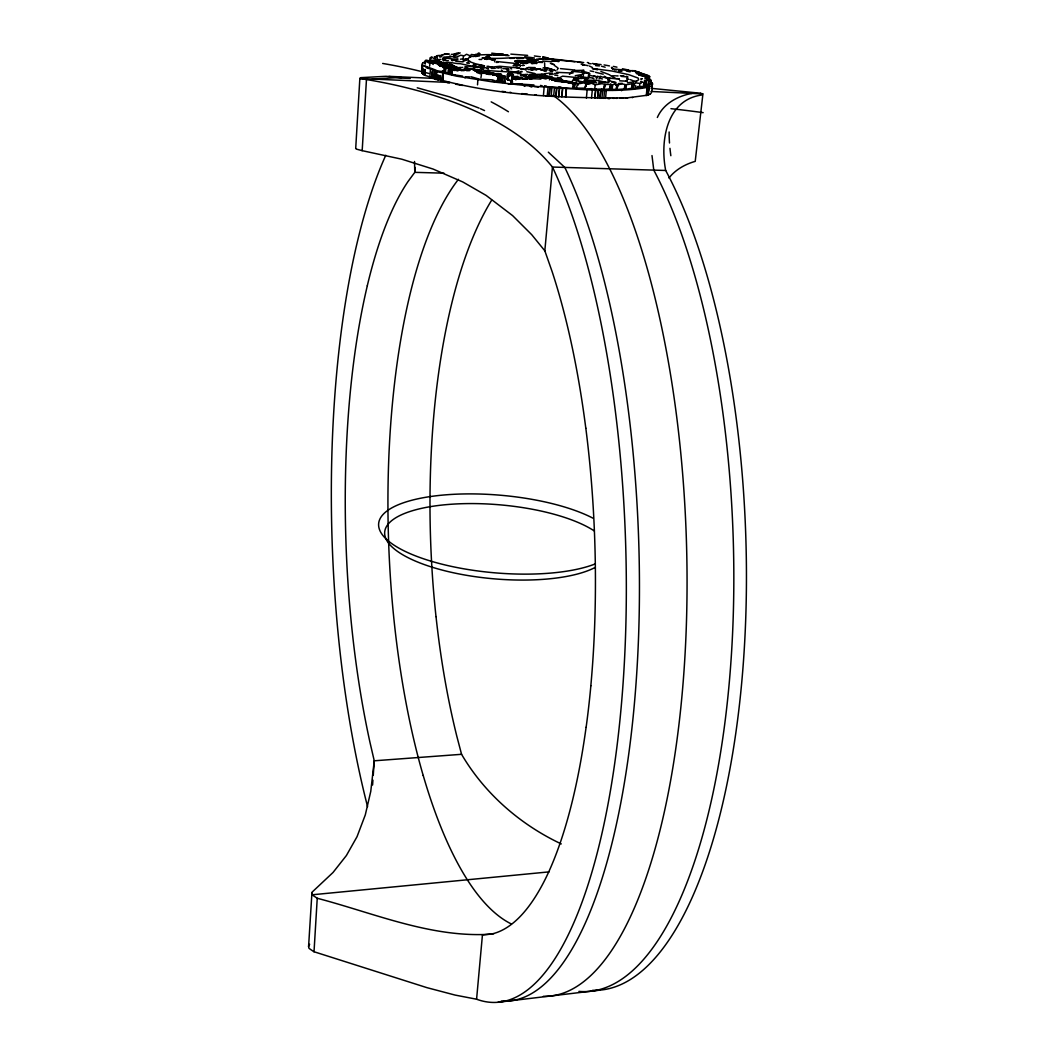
<?xml version="1.0" encoding="UTF-8"?>
<svg xmlns="http://www.w3.org/2000/svg" width="1055" height="1055" viewBox="0 0 1055 1055"><rect width="100%" height="100%" fill="white"/><g stroke="black" fill="none" stroke-linecap="round" stroke-linejoin="round"><path stroke-width="1.5" d="M434.198 61.322L437.073 62.548L438.814 64.619L444.419 66.373L444.261 67.269L439.724 65.397L439.038 64.17M360.533 78.598C420.879 87.829 507.864 111.843 552.464 167.046A461.602 146.632 87.9 0 1 621.039 708.63A461.602 146.632 87.9 0 1 476.583 999.217L455.035 995.063L426.919 987.651L313.77 951.663L309.01 948.366L308.601 946.282L309.656 944.265M453.69 69.604L453.729 67.626M584.219 88.989L585.156 88.739L585.696 84.044M508.866 74.47L509.328 71.529C511.306 70.949 520.735 73.257 514.352 72.663M451.646 67.902L451.54 66.175L450.643 67.335M479.326 70.83L481.687 71.107L478.825 70.237L480.711 72.083L478.891 70.58M456.274 69.34L456.34 67.283M498.672 76.158L498.685 74.681L493.226 74.786L499.266 74.905L496.931 74.061L483.48 72.36M454.243 57.709L454.125 55.73M597.209 77.661L597.236 76.87M457.369 69.511L457.435 67.586L456.261 66.65L456.749 68.153M477.73 70.856L472.205 68.694M544.697 66.28L544.631 62.759M445.223 67.019L444.353 69.023L445.909 66.57M607.997 78.861L607.548 77.965M626.881 97.983L626.037 97.996L647.823 95.161L649.076 87.077L652.003 85.64M462.934 58.909L460.455 59.199M308.574 946.704L311.964 892.266L333.024 872.485L346.396 855.526L357.038 836.681L365.294 814.908L370.767 791.369L374.248 760.8L369.909 742.074A398.263 125.967 87.9 0 1 351.104 620.815A385.695 121.299 87.9 0 1 347.688 578.391A395.295 124.872 87.9 0 1 346.765 440.238A385.603 121.272 87.9 0 1 348.77 409.287A395.243 124.833 87.9 0 1 367.311 285.773M355.706 148.504L359.874 78.044M314.021 951.742L317.239 898.267L312.056 894.798L549.062 871.878M585.802 428.198A396.983 125.163 87.9 0 0 552.147 271.663L544.828 250.813L531.733 234.698L512.611 215.616L486.091 195.386L462.789 181.961L433.104 169.064L401.718 159.173L362.182 150.667L366.441 79.943M422.791 74.048L423.161 69.34C420.971 74.905 426.55 78.558 424.994 69.366L424.519 75.222C489.52 95.82 559.783 98.115 627.672 97.93L626.037 97.996M551 77.305C550.71 75.182 545.659 76.263 549.167 77.833L549.114 78.452M421.604 71.292L421.749 72.479L422.58 63.155M372.586 784.999L372.916 780.159M373.259 775.319L374.248 760.8L461.563 754.312C484.575 793.545 520.234 824.628 561.273 843.921M415.129 167.429L414.786 172.347L407.955 181.605A397.92 125.743 87.9 0 0 373.826 260.849A386.104 121.549 88 0 0 367.298 285.747M422.936 74.048L421.908 72.94L422.237 63.88M422.04 73.098L422.593 65.239L435.359 71.16L456.301 76.118L492.21 81.842L532.775 86.339C571.309 87.961 611.28 94.225 649.076 87.077M431.904 78.268L432.352 71.832M433.328 78.756L434.093 70.659M438.458 80.22L438.722 75.09L438.353 80.18M440.502 80.734L440.317 75.485M445.342 71.635C446.753 67.138 446.107 63.735 441.175 65.647L442.942 64.948M464.609 67.045L468.196 66.9M422.659 70.223L422.514 73.665L422.752 70.342M426.998 60.201L427.737 60.953C430.203 59.502 433.434 63.537 430.625 61.467M434.897 79.231L435.478 71.186M434.779 79.204L435.359 71.16M437.377 79.943L437.614 74.971M477.519 84.848L477.862 79.837M431.706 78.215L432.22 71.173M458.384 69.525L456.367 70.276M430.717 77.885L429.82 77.503L430.44 69.274M562.486 88.356L561.84 96.889L562.684 88.396M450.999 68.1L448.639 67.876L447.887 72.914L444.129 72.439L445.711 68.034L449.456 67.335L447.518 66.808L446.542 67.982M311.739 893.123L312.043 894.772M498.685 74.681L498.975 76.698L498.619 75.301M558.82 96.704L559.519 88.172L558.636 96.691M501.151 82.264C502.431 81.09 504.119 73.718 500.202 76L493.45 74.8M443.72 66.953L443.773 66.267L443.984 67.626M543.404 95.557L544.156 87.183M545.356 95.715L547.215 95.86L548.073 87.354M555.814 96.48L556.565 87.987L555.523 87.882M571.784 88.198C574.988 89.543 572.614 81.749 574.579 83.569L574.184 88.185L585.037 88.132M454.916 70.342L455.008 66.782L451.5 65.305M551.132 96.15L551.91 87.631M476.583 999.217L482.438 934.941L493.806 933.728M544.828 250.813L552.464 167.046L665.692 170.475A453.228 165.384 87.9 0 1 741.968 679.763A453.228 165.384 87.9 0 1 592.633 990.302M553.651 96.308L554.442 87.829M565.691 97.126L566.482 88.594M586.395 98.062L587.173 89.583M596.035 88.673L596.26 89.622L591.67 88.673L584.51 88.963L586.686 84.07L586.145 85.099M429.649 66.135L429.899 63.471M549.932 87.591L549.154 96.005L549.787 87.486L550.75 87.618M565.506 97.086L566.311 88.594M635.638 86.589L635.73 85.6M440.608 62.416L439.025 60.873L442.902 63.577M556.038 96.519L556.855 88L558.108 88.053M597.552 98.352L598.356 89.978M594.796 98.313L595.613 89.912M597.473 98.352L598.277 89.978M601.878 98.405L602.682 90.216M591.499 98.234L592.343 89.754M594.888 98.3L595.719 89.886M603.829 98.432L604.568 90.255L606.322 90.282L605.53 98.432M441.926 80.932L442.573 74.8L442.19 81.182L441.254 80.971M499.2 77.068L498.778 80.378M499.477 81.617C502.734 76.25 495.164 75.96 500.466 76.395M592.343 68.549L612.151 71.041L628.78 74.668L638.235 78.11L638.592 79.705L637.207 80.813M646.28 95.609L647.084 87.644M650.236 94.066L647.81 95.121L648.654 87.235M648.245 94.99L649.102 87.143M650.223 94.053C652.913 92.972 652.729 81.67 650.051 82.554L651.819 82.804L650.315 81.617M450.103 70.804L451.487 66.94L452.199 67.19L451.764 71.002M488.94 74.549L488.439 73.942L491.96 74.219M624.6 88.739L625.945 89.279L626.024 88.528M454.824 70.5L455.562 67.296L455.219 69.788M499.925 80.127L500.083 78.809M498.131 77.226L497.353 75.314L489.678 73.916M576.254 88.62L577.507 83.978L584.747 82.752L586.686 84.07M425.257 63.801L425.495 60.306L425.086 63.814M446.371 67.138L447.333 65.674M469.739 57.326L471.282 54.464C477.73 55.585 483.849 54.319 491.3 54.728M498.145 77.978L498.369 76.303M646.148 84.018L646.359 80.286M445.632 56.957L454.705 56.588M451.777 71.621L450.05 71.74L450.604 68.021M463.185 60.293L463.303 55.704L460.732 55.216L457.896 56.495L454.323 55.374M446.107 62.562C449.865 61.783 455.509 63.841 460.059 63.669L475.897 67.019M453.848 70.474L454.257 67.639M494.571 61.81L494.887 59.673L492.434 59.423M444.036 70.131L444.63 66.782M625.272 89.253C629.927 82.039 614.445 82.369 616.437 89.53L624.56 88.937L625.628 84.651M447.36 67.612C448.823 66.452 445.5 65.858 446.529 67.626L446.951 66.069L446.041 66.294M506.756 79.455L507.415 74.536L508.655 73.454L511.121 73.665M586.461 72.637L589.639 73.52L588.888 77.885L583.138 77.002M594.611 89.082L595.31 84.835L601.904 83.701L605.702 84.4L603.908 89.319L609.025 89.095M612.375 98.075L614.05 98.405M641.295 83.029C637.55 84.215 636.336 81.552 634.53 84.018L633.791 84.308C634.477 90.493 629.703 89.359 632.604 83.846L633.91 83.147L632.829 83.873L631.721 88.211L625.945 89.279M619.601 80.8L626.921 81.209L627.685 76.83L626.38 76.25M498.593 80.391L499.173 76.91M605.702 84.4L610.542 84.479L609.447 89.266M615.632 85.35L615.817 84.229L614.498 84.004M561.089 80.826L561.946 80.061L560.667 80.022M577.942 85.31L578.18 83.846M583.164 76.342L583.731 72.914L589.547 73.56M614.195 84.136L612.718 84.743L612.098 89.319L617.004 89.438L617.9 84.914L615.817 84.229M480.935 77.674L481.462 74.483M649.221 79.231L649.669 76.567L648.218 75.578M639.238 87.552L639.91 83.596M462.578 76.079L451.435 74.47L452.292 70.012L457.092 70.223M503.855 80.892L504.488 77.266M596.682 78.743L595.627 76.263L593.886 75.749M507.574 79.468L508.22 78.452M631.694 86.8L632.604 83.846M564.768 80.919L566.245 81.683C560.495 81.288 554.007 80.127 548.27 77.45L543.312 77.45L544.617 78.241M507.666 79.587L509.011 75.169L512.77 74.694M451.342 71.595L451.474 70.922M577.797 78.36L578.43 76.342L584.918 78.202L583.046 77.397M588.057 77.846L588.861 73.56M645.185 77.899C647.704 76.514 653.995 80.523 649.906 84.505L649.142 84.4M469.435 56.772L469.66 55.559L466.534 54.267L463.791 56.086M624.244 88.871L625.088 84.426M640.754 86.312L643.814 87.143L644.645 82.738L646.029 82.211M608.906 81.275L609.948 78.176L616.872 78.901M617.004 89.438L617.676 89.53M481.792 73.639L481.95 72.848L489.546 74.272M497.775 78.334L497.037 81.604L492.487 79.85L479.418 79.191L470.952 76.725M510.989 82.87L512.545 78.835C521.961 79.204 531.641 78.321 540.899 79.125M517.807 84.347L510.844 83.516L512.334 76.791L517.86 76.342M604.739 84.374L603.724 89.016L601.785 88.871M572.575 83.002C570.241 77.859 578.404 81.697 576.769 80.14M461.088 70.553L460.323 68.76M604.423 85.508L604.185 88.686M610.871 84.084L609.856 88.963L610.977 89.161L611.9 84.756L612.718 84.743M643.023 87.024L643.893 83.213M436.955 57.524L437.469 56.205L434.673 56.996M500.387 79.534L500.07 81.064L501.125 81.393M584.932 88.093L584.154 89.108M451.435 74.47L452.292 70.012L455.378 70.408M432.405 62.746L435.464 62.509L435.715 63.537M439.473 62.667L443.047 63.392L438.695 61.546L441.557 62.641M448.164 65.634L446.753 67.507M497.736 75.169L498.83 75.525C500.03 76.54 499.437 81.314 497.881 80.826L498.738 77.121M578.43 76.342L578.984 76.448M430.875 63.102L431.508 61.757L430.018 62.153M501.692 80.787C504.976 71.674 497.986 83.543 503.09 82.277L505.187 82.369L503.486 81.842M599.029 79.099L599.939 76.672M624.89 89.227L625.945 84.782L632.222 83.767M474.658 55.388L474.816 54.689M491.05 74.509L488.28 74.272M434.673 60.663L433.79 60.583L437.627 60.715M632.552 88.646L633.607 84.281L632.829 83.873M637.893 86.391L637.576 87.697L635.453 87.446M448.177 68.047L448.415 67.124M511.965 79.415C511.134 85.244 510.937 74.153 514.299 77.358L522.317 77.252M645.502 85.719L646.029 80.721C644.328 79.217 643.51 81.776 645.871 81.42M645.159 78.716L645.423 77.714L649.115 78.162M431.033 61.823L431.363 61.019M586.053 85.587L584.51 88.963M443.456 67.309L443.931 65.753M431.39 62.021L430.216 62.192L435.399 60.926L437.073 62.548M452.41 67.349L453.386 66.544L452.199 67.19M607.667 79.705L608.023 78.518L607.126 77.833L605.412 77.978M441.254 56.812L443.021 54.557M475.554 56.232L475.765 55.493M443.68 70.804L443.693 71.714L444.155 71.015M442.586 67.494L444.485 65.41L443.825 65.977M471.071 68.878L477.875 72.004L488.32 73.784C487.872 71.977 492.118 72.056 490.746 73.692M442.085 66.109L442.454 64.751L440.845 65.647M549.391 79.89L550.512 78.11L554.798 80.167L561.062 80.286L563.779 82.316L566.403 82.013M443.351 66.307L443.852 65.397M575.318 83.292L574.184 88.185L573.195 88.264M444.656 64.21L445.856 63.735M621.448 90.704L622.358 90.11L620.881 90.163M645.251 85.35L647.256 85.969L648.667 81.604L648.139 80.457M500.202 76L499.252 80.932L501.217 81.723M435.61 57.92L437.601 55.546L441.887 55.348M451.105 66.162L445.711 68.034L444.617 70.5M558.003 68.509L557.211 69.828M542.626 74.865L544.195 73.85M651.99 85.6L652.715 83.978L652.043 82.883M535.294 77.002L533.329 77.899L535.149 76.224L537.232 76.066L535.07 76.474M545.897 76.923L545.501 75.05C543.074 74.074 538.155 76.936 540.727 74.984M421.71 71.714L422.501 70.434M439.513 65.133L439.473 65.819M443.245 66.834L444.894 66.069M450.221 67.467L451.54 66.175M498.567 75.881L498.488 74.562M442.757 71.292L444.353 71.133M448.639 66.953L450.01 65.792L448.032 66.465M429.121 63.076L425.587 61.058M460.877 69.867L458.635 68.377L456.617 69.696M657.344 117.474C663.344 103.746 677.772 95.926 691.975 93.381L689.073 93.038M533.329 77.899L537.285 76.738L545.58 78.927L548.706 77.595L543.852 78.017M509.552 74.773L508.048 77.516M500.558 74.167L501.547 74.681L501.587 76.527M445.817 67.085L446.331 66.03M520.379 66.294C521.434 64.236 516.699 64.606 515.552 65.555L517.161 65.924L517.346 64.777M431.746 60.992L433.711 61.19L432.827 61.098M531.891 78.848L534.199 76.435L537.219 76.171L536.322 76.382M515.803 79.916L517.135 78.057L521.711 77.503M440.093 65.45L438.893 64.724M513.192 75.696C514.326 74.087 509.605 76.54 509.011 74.232M524.731 85.561L524.282 86.339L525.139 85.653M438.629 61.058C437.087 59.489 432.168 61.164 436.401 61.586L436.427 61.968M450.195 70.936L449.812 71.569L451.224 71.252M554.205 80.233L556.724 80.312L554.442 79.903M518.322 71.133L518.994 70.936M449.667 64.461L451.448 64.263L450.933 65.041M562.526 81.723L562.355 80.536L565.295 80.958M472.943 65.542L473.682 64.579M501.521 75.446L499.608 75.841M442.731 55.295L441.992 54.926M447.109 72.94L450.564 72.835L449.984 72.136M528.661 76.25L530.019 76.553M550.895 76.923L552.042 76.29M506.334 69.063L509.156 69.063M561.418 81.723L564.676 81.209M473.972 56.482C469.897 55.322 464.754 60.689 469.871 61.137M539.211 76.171L534.938 77.015L550.288 78.136L547.558 77.595M526.115 77.965C530.665 78.123 532.366 77.384 536.204 76L531.601 76.422M435.385 60.214L433.552 61.098L435.715 61.203M668.962 178.018C675.49 169.631 685.13 164.25 695.219 161.362L702.815 94.884C666.496 98.933 659.903 141.08 665.692 170.475M460.93 67.705L462.749 67.362M461.167 70.553L465.954 69.881M645.159 84.031L645.502 82.395M431.877 61.836L431.244 61.691M450.973 67.349L452.951 66.333M466.627 62.957L468.196 61.915M482.438 72.584L485.498 71.674L494.043 73.415M447.663 64.896L445.421 63.999M462.011 70.158L464.728 70.105M448.85 64.751L450.103 64.368L448.85 64.17M516.607 72.056L517.794 71.199M595.31 84.835L591.38 83.253L586.092 84.334M432.326 60.412L433.552 60.254M435.662 61.322L434.409 60.768M495.995 74.852L495.534 74.523C495.243 75.63 499.477 74.72 492.131 74.575M469.093 69.762L471.796 69.037L465.69 69.34L467.866 69.722M541.057 77.226L543.312 77.45M527.474 77.371L529.557 76.316M566.693 81.828L567.181 81.723M481.95 72.848L480.421 73.771L476.926 72.531M441.663 62.838L442.968 62.271L446.436 63.537M439.671 64.856L441.425 63.854M532.67 76.778L533.566 76.408M647.111 79.587L649.01 79.507M562.038 80.76L562.908 81.314M641.295 88.383L642.139 87.776M571.019 73.138L569.384 74.364M533.144 77.002L536.204 76L534.911 76.118M502.655 77.2L504.343 76.633L505.279 77.411M533.659 77.74L536.692 76.395L546.978 77.371L544.037 76.461M574.421 78.215L577.982 78.334M492.936 74.826L494.136 74.483M441.346 63.854L443.443 63.775M517.477 72.94L518.691 72.848M609.408 74.958L610.146 75.076M571.77 83.121L572.799 82.514M549.998 78.386L563.146 81.261M422.739 62.944L425.706 61.427M527.685 76.962L529.425 76.461L525.878 77.424L528.674 76.184L533.421 76.593M435.135 60.715L436.612 60.794M431.653 62.192L430.018 62.997M542.943 68.14L543.76 67.691M571.085 72.294L571.797 71.911M527.395 68.417L526.59 68.43L528.634 67.415L535.136 67.678L530.309 67.797M520.959 69.564L524.335 69.05L519.64 68.364M593.583 69.089L597.697 69.59L592.528 68.562M546.793 78.532L548.086 77.899L547.308 77.503M434.541 61.375L435.53 60.399L434.278 60.452M446.278 63.788L447.188 64.487M441.874 66.03L442.269 65.252L437.087 62.904M476.596 70.184L478.324 69.894L472.007 68.892M446.555 65.766L440.792 64.935L443.522 65.08M530.942 77.121L534.265 76.975L530.942 77.121L532.735 77.015M439.869 64.883L442.414 64.025L447.65 64.685M534.7 76.553L545.066 76.844M483.375 73.415L485.195 72.914M613.166 90.282L611.874 90.295M482.808 72.676L485.023 72.215L489.718 73.705M434.317 63.195L432.801 63.142M499.134 80.589L497.564 81.565M530.929 70.012L535.202 69.366L527.948 69.472M508.985 75.287L514.22 76.606M636.653 80.932L634.596 81.486M526.471 68.364L525.667 68.601M443.707 65.581L445.975 65.713L446.001 67.045M431.957 57.062L430.414 57.616L431.047 58.632M647.243 80.549L646.029 80.721M453.531 54.425L455.312 54.174M551.712 79.653L552.438 78.993M601.284 89.068L595.376 89.227M474.697 63.564L484.522 65.858M531.615 78.558L529.742 78.954M586.58 84.044L588.11 83.543M546.991 75.67L543.971 76.896L546.556 77.635M515.855 63.867L518.335 63.709L496.509 61.52M586.699 78.624L587.464 78.386M612.414 81.881L615.817 82.303M475.449 70.474L475.884 70.738M547.215 95.86L547.941 95.926M626.921 81.209L626.05 80.839M561.563 80.286L563.014 80.272L554.376 79.771M482.57 69.841L477.744 70.065M599.781 76.54L600.677 76.29M471.018 69.023L465.308 69.432M572.074 83.187L573.261 83.675L572.825 88.172M448.494 54.267L449.43 54.016M455.444 53.594L460.231 52.895M481.911 72.202L485.195 71.885L483.19 71.542M513.086 65.687L520.801 65.476M440.792 63.577L441.663 63.353M445.566 60.689L448.309 60.623M514.761 63.617L513.904 64.144L514.972 64.197M456.327 54.003L458.833 53.502L456.314 53.528M459.466 70.105L460.336 69.894M442.968 65.107L442.427 64.883M572.047 73.125L573.155 72.874M633.501 81.947L627.369 82.778M444.683 54.28L447.505 53.858L444.432 54.425M467.589 69.894L469.765 69.063L467.484 69.472M632.064 97.614L632.604 97.574M615.935 90.255L615.078 90.268M432.22 57.392C428.818 57.287 429.57 60.016 431.93 60.531M530.098 78.505L531.944 78.123M518.783 67.797L517.187 68.127L519.152 67.823M435.029 58.328L435.675 57.603L434.278 56.891M491.221 59.924L494.887 59.673M536.533 63.603L534.371 63.049L536.771 62.865L531.878 63.762M508.022 79.534L508.945 79.349M460.283 70.144L463.673 70.514M482.9 57.867L489.797 57.352L485.656 57.076L487.331 57.352M497.367 76.237L496.364 75.828L498.158 77.041L498.118 81.683L496.694 81.802M469.541 66.61L475.014 66.57M542.587 62.496L538.261 62.271L542.692 62.008M498.211 62.351L496.127 62.416M536.771 62.865L533.988 63.379L536.52 63.142M544.631 73.665L547.479 73.336M440.489 64.922L441.531 65.568M360.744 77.661L386.025 76.303L401.625 77.622M458.424 70.632L456.512 70.593M536.876 69.379L535.689 69.577L540.767 68.812L535.637 69.511L538.564 69.168M446.727 58.355L442.612 58.539M498.224 81.103L499.213 81.314M566.667 82.382L567.867 82.264M465.004 60.293L466.086 59.99L465.862 58.764M487.041 73.586L477.585 71.766M622.054 98.194L623.65 98.115M497.037 81.604L497.775 81.486M552.187 73.085L548.626 73.098M579.353 78.373L582.07 78.545M446.344 72.848L447.267 72.703M482.043 58.065L484.641 57.656M447.782 53.911L443.759 54.346M455.931 61.256L463.079 61.876M446.555 65.357L445.579 65.608M514.708 61.045L527.368 63.195L525.469 63.392L529.201 62.456L536.718 62.654M533.184 76.382L528.937 76.435M549.51 74.312L553.506 74.114M616.252 98.352L617.122 98.326M479.471 55.928L475.172 56.548M502.945 68.628L507.758 68.628M496.509 74.931L492.645 74.377M464.82 69.986L463.105 70.158M614.472 69.907L616.7 69.854M535.307 76.553L541.334 76.804M430.097 60.32L427.446 60.873M446.977 67.968L448.639 67.876M513.521 75.142L510.106 74.536M479.062 59.449L481.753 59.476M511.583 84.215L510.541 84.084M498.026 1002.25L600.282 990.091M526.801 71.7L534.925 73.52M512.545 78.835L520.141 78.584M555.088 80.272L556.895 80.351M444.129 72.439L446.186 72.254M486.988 55.045L489.454 54.781M649.207 80.114L650.869 80.154M541.11 74.404L542.244 74.338M549.207 78.123L550.697 77.978M522.436 65.489L524.203 65.318L522.251 65.357M491.089 72.874L488.333 72.61M555.115 79.56L558.609 79.468M372.257 79.112L395.216 77.74L410.197 78.505M582.004 70.342L574.672 70.474M495.982 75.011L494.347 75.09M496.391 75.274L492.777 75.011L495.586 75.116M450.788 67.876L445.144 66.122M491.933 68.153L493.028 68.061M445.777 63.986L445.276 63.485M464.16 69.155L465.809 69.815M510.053 58.368L514.524 58.262M580.804 81.697L593.187 82.277M449.061 67.19L450.089 67.349M484.232 70.395L508.919 71.938M472.007 69.089L469.91 69.182L473.405 68.549M536.955 61.124L515.064 61.243M469.541 76.883L465.479 76.791M517.623 83.965L519.35 83.846M519.218 84.268L520.207 84.202M533.566 60.966L534.239 60.926M467.194 69.867C473.616 69.406 461.615 69.155 464.081 69.63L466.561 69.775M622.279 83.332L618.309 83.582M451.329 54.359L455.206 54.346M443.206 57.484L444.432 56.944M436.19 56.271L437.218 56.284M580.567 81.842L578.852 81.921L580.158 81.815M509.776 84.004L508.035 83.793M543.154 76.896C551.027 77.358 558.398 80.958 566.364 80.879M446.199 53.924L447.505 53.858M439.183 59.515L440.885 59.423M435.596 60.715L439.262 61.071M464.793 70.487L455.997 69.894M525.43 74.509L527.777 74.377M620.815 98.207L619.694 98.26L621.54 98.194M501.864 82.343L503.09 82.277M488.702 72.716L490.641 73.177M511.886 72.188L507.943 73.547L510.515 74.483M434.581 61.124L436.612 61.783M464.49 68.799L466.204 68.865M505.49 54.979L507.785 54.873M516.779 58.421L523.372 58.5M443.825 64.817L453.307 65.608L450.841 65.37L455.167 67.533L454.059 65.713L442.559 64.039M527.078 79.085L522.726 79.033M501.481 76.131L505.648 76.105M492.316 54.174L503.143 53.818M495.309 68.324L491.208 68.456M615.25 75.802L610.819 75.815L615.579 78.386M484.601 72.03L494.544 73.745M562.315 80.681L558.873 80.206M607.126 82.132L609.223 82.066M433.79 60.583L434.515 60.557M555.405 80.035L556.565 79.995M446.001 64.672L448.124 64.606M490.404 59.212L484.351 58.856L487.159 59.41L485.379 59.093M559.137 80.681L560.139 80.655M490.245 58.315C507.692 58.961 514.418 56.271 532.142 58.526M466.561 70.659L469.594 70.632M583.731 72.914L581.476 74.628L575.252 75.683M575.067 83.226L577.454 83.187M441.122 62.799C438.55 62.878 435.702 58.157 437.944 60.122M509.842 92.299L510.897 92.418M494.188 74.628L495.982 74.694M526.893 59.186L535.136 59.555M520.339 63.313L522.265 63.274L521.302 63.181M595.468 72.267L603.183 74.206M574.434 79.666L578.747 79.811M520.748 72.056L518.203 72.782M487.186 57.3L489.797 57.352M536.613 59.12L549.312 59.212L574.83 61.718M587.042 78.004L588.374 77.991M584.391 82.593L589.679 82.949M605.293 82.198L598.924 82.079M545.923 59.291L547.822 59.265M648.667 81.604L649.788 80.602M437.271 60.676L435.24 61.019L437.034 61.441M620.314 75.736L623.822 75.789M568.025 82.092L572.72 82.158M490.153 54.952L505.108 55.124M437.93 59.673L439.487 59.713M554.337 79.626L552.583 79.046L556.724 80.312M510.831 54.122L527.632 55.374M428.106 60.926L430.611 60.847M520.867 71.727L522.199 71.727M546.978 77.371L544.789 76.87M554.165 78.07L561.682 79.085L557.871 77.688L559.374 77.595M433.064 58.236L433.948 58.236M492.922 66.993L499.78 66.28L519.284 68.034M643.814 87.143L645.897 87.064L645.33 86.246M528.331 62.416L519.799 62.324M452.16 74.391L451.448 74.377L455.127 74.918M442.322 63.036L438.827 61.295M577.731 77.622L562.605 76.171L560.02 77.503M546.094 77.503L543.074 77.661M517.596 78.809L513.943 78.624M497.696 81.103L498.382 81.103M599.411 65.924L595.693 65.647M480.025 65.713L481.726 65.74M552.293 79.191L553.005 79.204M493.081 54.491L504.224 55.084M527.368 63.195L526.88 63.195M522.7 77.899L517.135 78.057M515.539 83.978L517.477 84.004M478.113 53.554L479.985 53.581M621.408 76.435L627.606 76.923M529.28 74.509L542.85 74.272M583.626 78.083L585.063 78.123M647.256 85.969L649.432 85.626L648.271 84.888M562.157 80.417L555.734 80.18M536.758 86.721L534.292 86.484M443.997 173.178L414.786 172.347L414.51 161.494M583.718 62.575L543.154 57.933M433.223 64.461L431.152 62.522M534.898 94.845L536.362 94.963M505.464 55.506L509.011 55.664M551.422 59.502L554.178 59.594M616.384 75.855L618.059 75.92M443.535 59.673L445.658 59.739M611.623 68.074L612.625 68.918L633.224 70.896M530.243 62.43L534.292 62.575M491.749 53.159L500.809 54.293M460.864 67.415L458.187 67.652L457.263 70.659M575.503 78.901L573.458 79.02L575.727 79.982M588.571 83.569L590.154 83.635M436.097 70.184L423.925 65.661M494.057 73.731L498.54 73.547L500.426 74.76M558.847 79.903L560.376 79.969M388.965 76.356L433.249 78.36M360.309 78.492L449.878 82.488M651.027 91.469L703.012 93.921M524.717 56.706L534.384 57.946M573.168 80.088L582.307 81.763M539.25 59.001L542.481 59.172M634.015 70.738L631.721 70.58M565.045 80.668L567.827 81.776M533.843 60.372L536.929 60.544M443.693 71.714L444.854 71.872M521.724 93.592L523.148 93.737M551.541 61.638L542.679 61.058M446.239 58.065L457.989 59.766M554.706 75.09L557.752 75.459M526.59 58.196L529.94 58.407M478.166 53.225L479.392 53.304M533.25 59.898L538.314 60.227M588.057 81.433L585.71 81.248M507.956 74.087L507.415 74.536M651.12 88.33L700.296 93.209M594.229 64.289L596.985 64.606L592.501 63.419M513.891 83.688L510.844 83.516M524.889 61.612L516.172 60.913M465.321 77.74L464.596 77.622M516.66 71.542L511.675 72.821L512.77 73.362M496.681 67.81L498.685 67.968M446.872 66.584L447.637 66.65L446.951 66.069M479.524 70.566L481.621 71.265L480.922 71.133M598.963 83.081L601.245 83.253M589.455 80.694L584.932 79.916M547.585 87.103L549.958 87.288M503.67 77.081L505.055 77.2L505.187 82.369M516.845 60.452L535.637 61.77M567.049 82.264L571.48 82.87M522.449 84.268L520.352 83.886M597.565 64.263L601.06 64.566M560.416 68.601L574.698 70.026M493.793 73.415L494.716 73.494M618.533 70.936L621.923 71.186L621.013 70.659M478.403 71.714L480.843 72.202L479.761 71.305M592.514 78.044L589.059 77.424M480.777 67.138L487.911 68.061M562.592 81.881L554.521 81.09M542.257 85.824L540.45 85.415M556.526 60.847L553.295 60.425M492.395 67.032L488.056 66.505M510.976 80.813L507.415 79.85M478.865 65.054L484.166 65.819M595.178 82.738L596.695 82.883M524.81 93.882L527.395 94.159M590.998 80.945L595.785 81.657M518.519 62.192L515.961 61.915L518.018 62.139M451.5 59.99L456.235 60.504M573.445 83.015L575.727 82.659M578.008 62.126L582.874 62.773M588.69 63.511L591.143 63.775M439.315 71.885L441.689 72.149M534.358 55.955L540.358 56.746M490.997 66.993L486.988 66.267M443.588 71.542L444.577 71.252M570.834 88.317L547.624 86.681M649.669 76.567L634.582 70.619M488.32 73.784L489.837 74.114M582.677 72.36L572.192 71.331M476.715 66.94L482.148 68.087M492.184 81.195L494.61 81.486M526.485 75.868L520.682 74.575M556.183 80.444L557.238 80.576M610.977 89.161L612.098 89.319M593.78 71.569L590.18 70.922M490.944 73.85L480.882 71.503M532.775 86.339L530.256 86.602M609.46 65.898L604.067 64.922M511.675 68.944L510.686 68.654M611.518 81.486L613.113 81.697M444.564 71.635L443.865 71.819M523.069 62.904L526.577 63.524M501.903 91.35L505.174 91.759M525.219 69.854L526.3 69.999M576.9 80.562L574.843 80.246M439.605 64.579L437.706 64.461L435.464 62.509M520.722 62.654L521.698 62.786M551.462 78.822L554.6 79.468M511.543 81.13L512.387 81.248M496.918 80.747L500.044 81.195M450.973 72.689L449.747 72.307M626.327 71.054L630.125 71.859M510.712 81.723L512.638 82.013M515.974 61.652L517.543 61.889M544.446 85.732L546.385 86.035M521.763 84.189L533.949 84.941M633.791 84.308L632.934 88.778L636.165 88.198L635.572 87.868M570.333 81.604L566.548 81.143M487.159 68.746L488.65 69.089M551.264 78.848L553.216 79.165M450.907 56.337L449.681 56.113L450.089 56.667M580.857 75.815L583.929 77.767M497.327 67.138L501.613 67.968M600.453 76.633L604.502 77.49M444.63 66.874L445.289 66.979M460.573 85.125L455.826 84.215M434.924 61.994L433.842 61.401M362.129 150.654L356.287 149.072M455.404 57.616L457.87 58.17M455.958 67.177L456.644 67.296M628.622 70.065L622.384 68.733M463.659 58.843L466.297 60.069L463.264 61.335M587.991 65.661L581.213 64.289M491.234 73.692L485.353 72.347M568.355 82.87L573.841 83.78M448.111 82.567L446.397 82.211L449.483 82.883M587.345 62.509L588.545 62.72M616.964 67.151L613.285 66.412M444.735 72.043L436.757 70.645M457.435 67.586L456.419 67.52L456.09 70.105L458.622 69.933L458.543 68.984M601.535 66.228L605.188 67.217M700.388 93.222L702.604 93.776M551.29 79.481L552.596 79.732M560.97 87.156L558.741 86.972M440.805 64.698L441.874 65.516L441.241 64.79M594.928 76.501L589.679 75.34M506.875 69.656L507.732 69.828M461.734 85.323L462.499 85.481M565.44 81.525L566.245 81.683M482.834 67.665L483.994 67.902M581.701 70.949L588.624 72.927M469.356 69.525L470.266 69.709M444.142 71.318L442.322 71.067M482.517 72.294L483.902 72.584M618.652 71.028L619.549 71.213M610.542 84.479L611.9 84.756M595.244 63.986L597.75 64.54M616.898 78.584L619.483 79.165L618.296 78.874M599.886 78.36L602.458 78.954M562.144 80.615L563.225 80.866M488.307 73.956L489.612 74.259M469.501 61.612L474.381 63.379M417.252 87.802L449.549 96.889L479.089 108.111M609.197 77.991L609.948 78.176M568.896 82.475L567.946 82.738L568.869 83.029M530.916 86.194L530.23 86.022L531.707 86.813M467.589 62.97L469.317 63.406M546.82 69.801L544.406 69.182L547.083 69.907M544.525 70.685L540.12 69.459L546.121 71.318M485.827 72.927L488.531 73.665M500.677 74.43L501.547 74.681L500.637 74.008M484.351 72.624L486.078 73.085M645.502 76.936L647.374 77.503M605.61 77.213L608.023 77.912M615.724 82.804L611.61 81.855M451.87 60.557L452.595 60.755M608.049 80.075L610.766 81.024M636.561 73.639L642.442 75.485M552.504 79.362L555.84 80.312M551.989 69.142L544.617 67.415L554.099 70.131M475.198 64.5L476.873 64.988M491.129 74.391L488.122 73.217M643.827 75.578L647.625 76.975M599.543 76.91L597.315 76.211M557.475 77.437L558.385 77.701M317.133 898.24C373.641 912.971 430.915 938.053 490.733 934.202A397.313 125.374 87.9 0 0 539.158 890.539A387.792 122.604 87.9 0 0 550.143 868.753A394.9 124.622 87.9 0 0 586.092 727.304M634.714 71.331L647.849 75.274M628.859 79.349L626.973 78.756M644.394 76.474L639.053 74.984M441.109 65.094L441.808 65.318M477.203 69.406L478.799 69.907M512.031 81.472L511.372 81.182M498.118 81.683L497.182 81.406M498.329 74.048L500.215 74.892M476.306 67.085L480.17 67.309L483.388 69.775M640.82 74.364L635.585 72.61M611.438 67.362L612.124 67.586M511.24 74.377L508.154 73.613M506.545 69.683L508.734 70.751M442.797 63.3L454.336 65.898M514.893 76.659L515.803 76.975M442.546 59.792L444.063 60.742M507.099 79.138L507.969 79.442M551.528 77.345L553.4 78.044M485.656 73.006L486.395 73.27M593.332 82.672L594.005 82.923M589.415 66.043L592.448 67.507M466.297 58.724L468.011 59.476M524.902 77.055L523.333 76.277M557.937 73.349L554.719 73.454M551.831 71.186L549.048 70.263L552.715 71.542M511.279 73.388L509.473 72.795L508.892 73.982M635.822 81.842L630.31 79.6M442.388 65.674L439.829 64.764M519.627 73.296L520.972 73.837M467.919 68.443L469.739 69.182M550.38 63.3L552.767 64.408M442.243 65.595L438.643 63.92L436.045 60.808M465.994 68.76L466.824 69.103M491.788 59.462L492.738 59.858M426.365 67.652L428.462 68.562M475.976 54.082L476.847 54.464M480.46 108.718L484.548 110.577M551.541 79.732L552.464 80.14M583.046 69.907L583.969 70.316M474.908 70.909L477.44 72.083M576.439 83.477L577.507 83.978M447.716 66.307L448.955 66.966M604.264 76.224L605.372 76.764M584.918 80.8L584.022 80.299L596.457 80.259L608.207 82.765M444.894 65.173L445.975 65.713M499.002 76.408L497.367 75.67L498.039 76.408M551.791 63.366L554.429 64.698M557.62 72.808L557 72.36L571.256 72.966M554.337 70.039L555.932 70.856M474.842 67.217L473.603 67.032M497.169 75.749L497.934 76.158M441.082 62.535L440.647 62.021L442.77 63.511M641.585 82.475L640.992 81.288M520.774 75.169L520.26 74.654L525.443 74.549M600.875 71.463L608.748 74.443M503.657 75.96L504.343 76.633M465.822 68.892L467.035 69.617M473.392 68.206L474.776 69.05M444.05 65.819L443.403 65.397L444.379 66.017M645.014 82.976L641.229 81.512M554.178 65.265L557.884 67.916M439.487 56.667L440.186 57.128M642.521 75.564L638.921 75.156M440.819 65.159L441.465 65.898M439.869 65.819L440.739 66.412M646.53 78.756L647.665 79.534M454.468 65.964L455.839 67.164M547.585 76.883L546.147 75.67M477.625 69.881L480.078 71.45L479.26 70.659M473.51 69.511L474.75 70.448M434.396 61.282L435.108 62.021M518.111 73.876L517.306 73.072M497.116 75.34L498.25 76.237M551.172 78.321L552.293 79.231M640.992 87.051L641.611 87.552L640.556 88.106L637.431 86.998M548.323 152.157L564.821 167.429A460.692 148.715 87.9 0 1 635.717 687.689A460.692 148.715 87.9 0 1 501.296 1000.971M649.537 83.609L650.262 84.44L649.682 83.846M593.213 78.07L593.912 78.795M501.428 69.973L502.114 70.685M465.994 66.531L466.613 67.349M437.126 58.5L437.878 59.462M426.194 60.399L427.17 60.57M479.748 70.804L480.737 72.795M461.563 754.312L456.736 735.915A391.102 142.135 87.9 0 1 436.018 616.595M648.535 79.982L648.706 80.655M458.635 68.377L458.793 69.103M476.24 55.572L476.372 56.35M437.785 62.298L437.891 63.102M449.114 67.942L449.285 73.112M496.773 74.589L496.826 75.261M651.99 155.56L653.784 170.119A454.112 163.446 87.9 0 1 729.097 684.484A454.112 163.446 87.9 0 1 578.931 991.384M612.573 68.047L612.625 68.918M511.253 82.778L511.279 83.569M617.584 85.508L617.61 86.523M458.437 179.297A383.268 129.963 88 0 0 455.734 182.897A394.319 133.972 87.9 0 0 419.099 261.442A382.622 129.514 88 0 0 409.92 294.741A391.669 133.009 87.9 0 0 391.102 418.914A382.121 129.224 87.9 0 0 389.163 449.812A391.722 133.036 87.9 0 0 391.075 587.16A382.226 129.251 87.9 0 0 393.871 618.692A394.649 134.209 87.9 0 0 413.652 738.948A382.53 129.448 87.9 0 0 423.2 775.504M423.213 775.478A391.642 132.996 87.9 0 0 463.646 873.817A382.886 129.725 87.8 0 0 474.803 890.723A391.497 132.89 87.9 0 0 511.438 924.009M552.86 95.214A457.382 156.193 87.9 0 1 686.99 596.062A457.382 156.193 87.9 0 1 543.378 996.302M595.139 567.445A112.582 37.11 5 0 1 425.772 565.098A112.582 37.11 5 0 1 424.413 507.745A112.582 37.11 5 0 1 594.268 530.929M367.575 806.693A461.602 146.632 87.9 0 1 385.774 155.283M595.007 564.003A119.36 38.903 5 0 1 419.27 557.291A119.36 38.903 5 0 1 416.87 499.028A119.36 38.903 5 0 1 593.121 518.256M670.848 155.705A363.764 96.954 57 0 1 669.965 148.32M669.503 142.979A363.764 96.954 57 0 1 669.134 131.981M670.954 108.678A355.838 96.968 12.6 0 1 703.158 112.648M491.182 101.86A407.652 307.295 -39.1 0 1 508.431 111.751M382.662 63.445A522.964 337.389 -18.6 0 1 428.989 73.494M436.005 616.608A378.824 136.899 87.9 0 1 432.352 574.817A388.2 140.895 87.9 0 1 432.036 438.682A378.719 136.873 87.9 0 1 434.475 408.18A388.148 140.869 87.9 0 1 456.142 286.538A379.207 137.176 88 0 1 463.659 261.996A390.785 141.884 87.9 0 1 491.683 200.12M585.815 428.185A388.187 122.868 87.9 0 1 591.934 488.531A394.847 124.596 87.9 0 1 590.826 685.803M590.853 685.829A388.029 122.802 87.9 0 1 586.118 727.33M422.567 68.047L422.211 73.375L422.567 68.047M436.612 71.529L436.018 79.56L436.612 71.529M443.034 74.76L442.599 81.314L443.192 73.243L443.034 74.76M600.743 90.084L599.939 98.379L600.743 90.084M647.928 87.459L646.979 95.398L647.928 87.459M445.355 71.437L444.814 72.584L445.355 71.437M445.421 81.459L445.421 81.459M642.126 78.703L641.018 79.033L642.126 78.703M533.289 69.327L532.01 69.538L533.289 69.327M607.812 98.432L609.909 98.432L607.812 98.432M538.367 86.853L537.588 86.827L538.367 86.853M553.796 60.979L552.253 60.873L559.084 61.454L553.796 60.979M506.888 91.943L506.888 91.943M547.796 57.88L542.732 57.141L547.796 57.88M584.048 65.067L582.531 64.685L584.048 65.067M639.686 72.663L637.576 71.859L639.686 72.663M474.816 64.685L474.104 64.249L475.502 65.133L474.816 64.685"/></g></svg>
